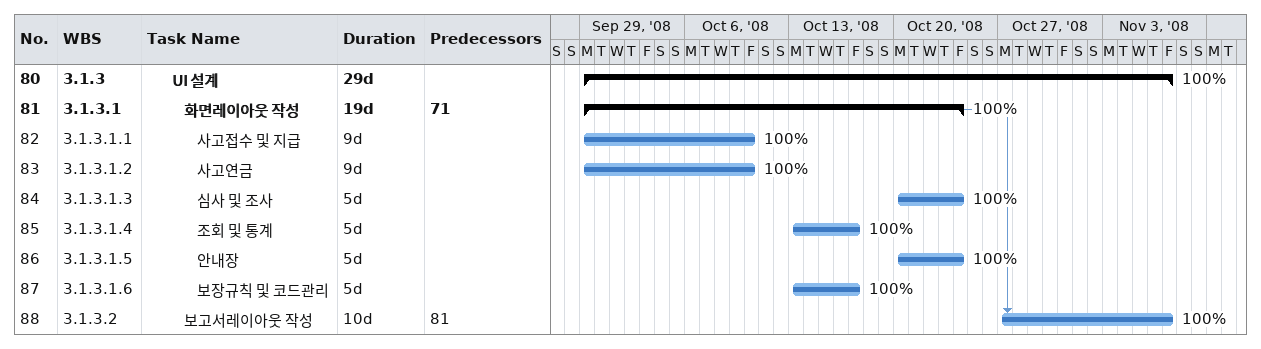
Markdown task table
| ID | WBS | Task | Duration | Start | Finish | Predecessors | % complete |
|---|---|---|---|---|---|---|---|
| 80 | 3.1.3 | **UI 설계** | 29d | 2008-09-29 | 2008-11-07 |  | 100 |
| 81 | 3.1.3.1 | **화면레이아웃 작성** | 19d | 2008-09-29 | 2008-10-24 | 71 | 100 |
| 82 | 3.1.3.1.1 | 사고접수 및 지급 | 9d | 2008-09-29 | 2008-10-10 |  | 100 |
| 83 | 3.1.3.1.2 | 사고연금 | 9d | 2008-09-29 | 2008-10-10 |  | 100 |
| 84 | 3.1.3.1.3 | 심사 및 조사 | 5d | 2008-10-20 | 2008-10-24 |  | 100 |
| 85 | 3.1.3.1.4 | 조회 및 통계 | 5d | 2008-10-13 | 2008-10-17 |  | 100 |
| 86 | 3.1.3.1.5 | 안내장 | 5d | 2008-10-20 | 2008-10-24 |  | 100 |
| 87 | 3.1.3.1.6 | 보장규칙 및 코드관리 | 5d | 2008-10-13 | 2008-10-17 |  | 100 |
| 88 | 3.1.3.2 | 보고서레이아웃 작성 | 10d | 2008-10-27 | 2008-11-07 | 81 | 100 |
